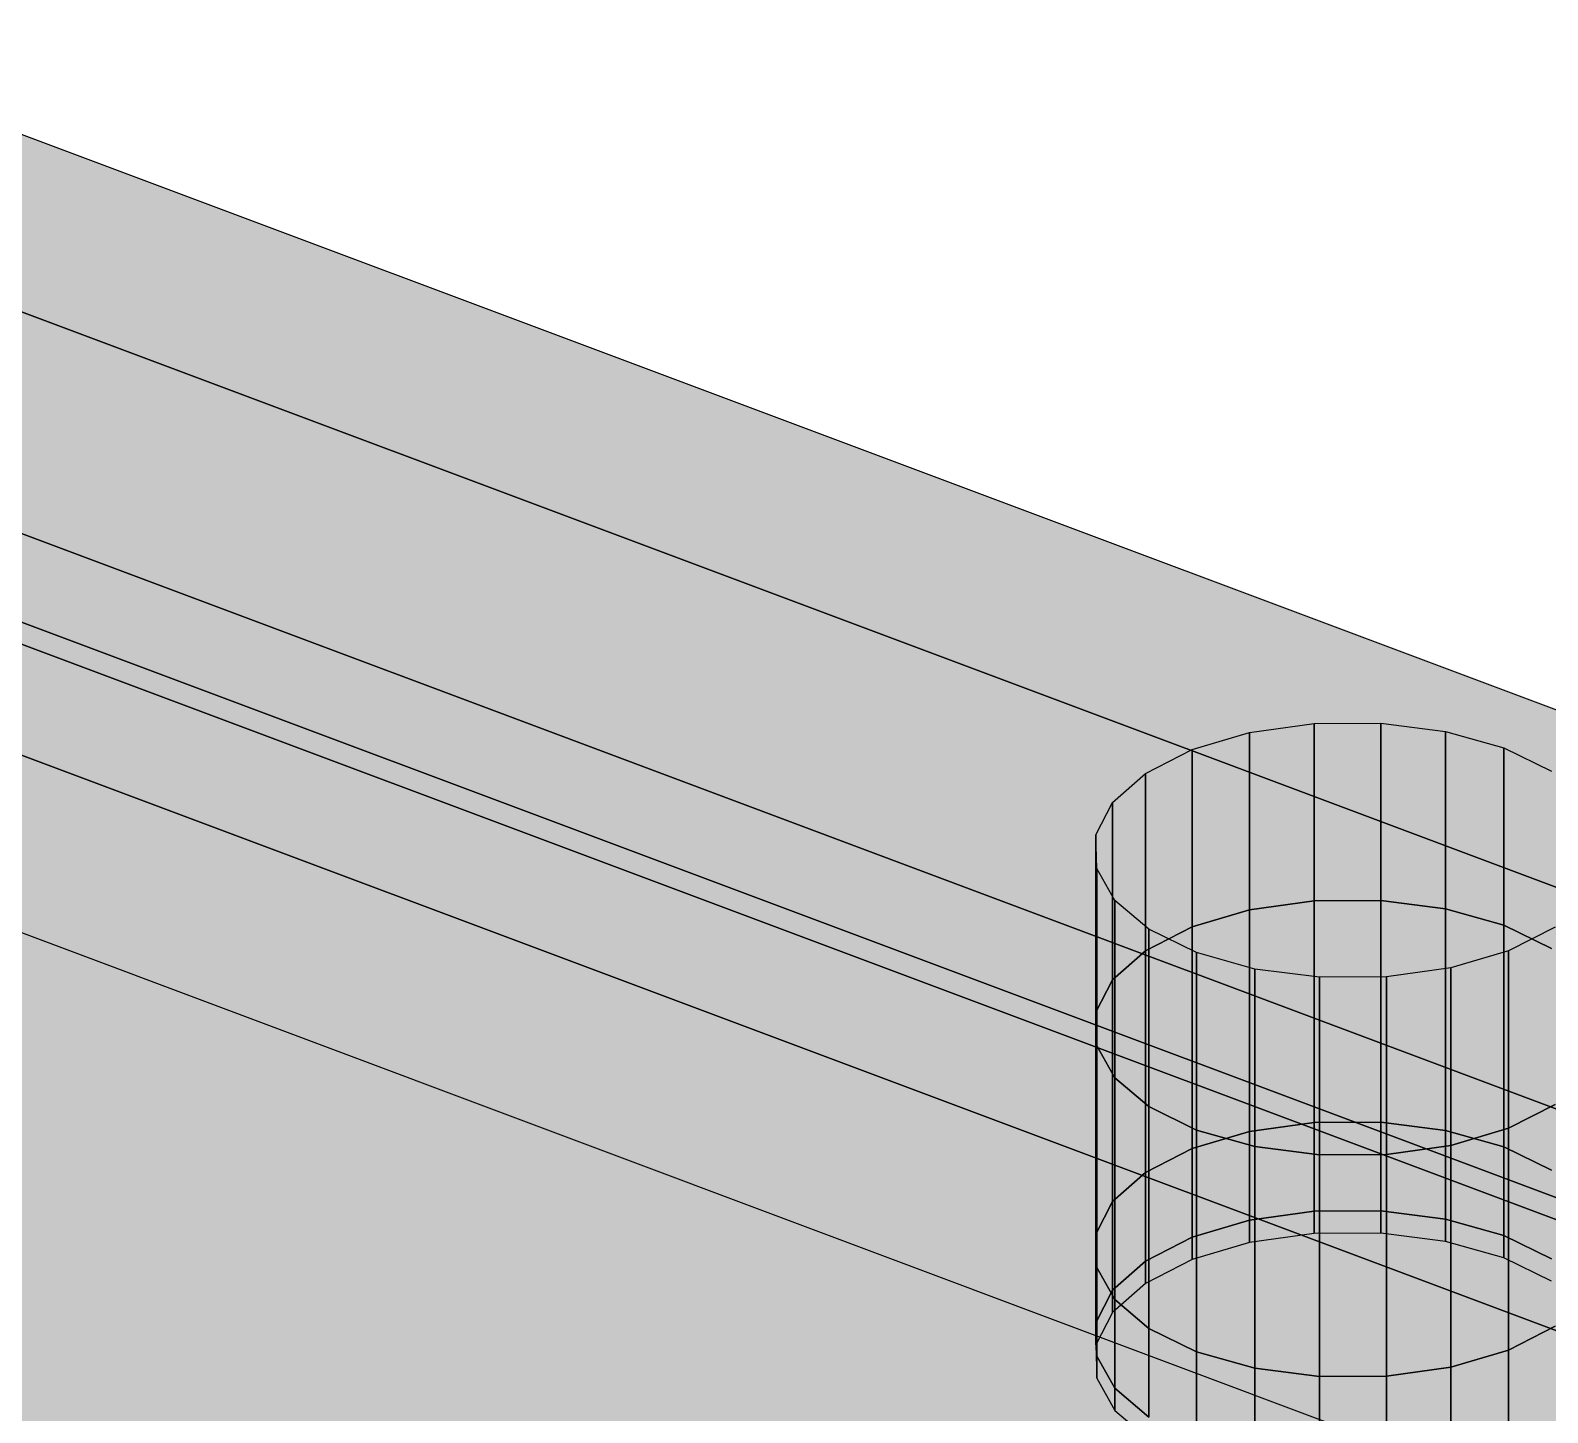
# Model space of a CAD drawing. Header units: millimetres. Extents: x 50 to 612415, y 2 to 4150.
# Drawn here: x 482450.55 to 482497.4, y 2218.39 to 2261.08 of the extents above; entities that cross this region are included whole.
import ezdxf

# ---------------------------------------------------------------- set-up
doc = ezdxf.new("R2010")
doc.units = ezdxf.units.MM
doc.layers.add('HATCH', color=8, linetype='Continuous', lineweight=9)
doc.layers.add('OUTLINE', color=7, linetype='Continuous', lineweight=25)

msp = doc.modelspace()

# ---------------------------------------------------------------- hatches: boundary and pattern name
at = {"layer": 'HATCH', "true_color": 0xccae87}
for points in [[(482182.724, 2358.201), (482245.54, 2332.866), (482496.048, 2238.926)], [(482182.724, 2358.201), (482496.048, 2238.926), (483257.691, 1953.309)], [(482562.28, 2215.867), (482182.724, 2358.201), (483508.199, 1859.369)], [(482182.724, 2358.201), (483257.691, 1953.309), (483508.199, 1859.369)], [(482182.724, 2352.723), (482245.54, 2327.387), (482496.048, 2233.447)], [(482496.048, 2233.447), (482245.54, 2327.387), (482182.724, 2352.723)], [(482182.724, 2352.723), (482496.048, 2233.447), (483257.691, 1947.831)], [(483257.691, 1947.831), (482496.048, 2233.447), (482182.724, 2352.723)], [(482562.28, 2210.389), (482182.724, 2352.723), (483508.199, 1853.89)], [(483508.199, 1853.89), (482182.724, 2352.723), (482562.28, 2210.389)], [(482182.724, 2352.723), (483257.691, 1947.831), (483508.199, 1853.89)], [(483508.199, 1853.89), (483257.691, 1947.831), (482182.724, 2352.723)], [(482182.724, 2345.875), (482245.54, 2320.539), (482496.048, 2226.599)], [(482496.048, 2226.599), (482245.54, 2320.539), (482182.724, 2345.875)], [(482182.724, 2345.875), (482496.048, 2226.599), (483257.691, 1940.983)], [(483257.691, 1940.983), (482496.048, 2226.599), (482182.724, 2345.875)], [(482562.28, 2203.541), (482182.724, 2345.875), (483508.199, 1847.042)], [(483508.199, 1847.042), (482182.724, 2345.875), (482562.28, 2203.541)], [(482182.724, 2345.875), (483257.691, 1940.983), (483508.199, 1847.042)], [(483508.199, 1847.042), (483257.691, 1940.983), (482182.724, 2345.875)], [(482496.048, 2223.86), (482245.54, 2317.8), (482182.724, 2343.136)], [(482562.28, 2200.802), (482182.724, 2343.136), (482245.54, 2317.8)], [(483257.691, 1938.243), (482496.048, 2223.86), (482182.724, 2343.136)], [(483508.199, 1844.303), (482182.724, 2343.136), (482562.28, 2200.802)], [(483508.199, 1844.303), (483257.691, 1938.243), (482182.724, 2343.136)], [(482562.28, 2200.117), (482182.724, 2342.451), (482163.373, 2152.516)], [(482245.54, 2317.115), (482182.724, 2342.451), (482562.28, 2200.117)], [(482562.28, 2196.693), (482182.724, 2339.027), (482163.373, 2149.092)], [(482163.373, 2149.092), (482182.724, 2339.027), (482562.28, 2196.693)], [(482163.373, 2143.613), (482182.724, 2333.548), (482562.28, 2191.215)], [(482245.54, 2332.866), (482247.016, 2332.144), (482496.048, 2238.926)], [(482247.016, 2332.144), (482248.068, 2331.256), (482496.048, 2238.926)], [(482248.068, 2331.256), (482248.624, 2330.262), (482496.048, 2238.926)], [(482248.624, 2330.262), (482248.646, 2329.23), (482496.048, 2238.926)], [(482248.646, 2329.23), (482248.134, 2328.23), (482496.048, 2238.926)], [(482248.134, 2328.23), (482247.122, 2327.331), (482484.977, 2238.135)], [(482248.134, 2328.23), (482490.185, 2239.677), (482492.249, 2239.688)], [(482248.134, 2328.23), (482492.249, 2239.688), (482494.249, 2239.432)], [(482248.134, 2328.23), (482488.197, 2239.398), (482490.185, 2239.677)], [(482248.134, 2328.23), (482494.249, 2239.432), (482496.048, 2238.926)], [(482248.134, 2328.23), (482486.421, 2238.873), (482488.197, 2239.398)], [(482248.134, 2328.23), (482484.977, 2238.135), (482486.421, 2238.873)], [(482245.54, 2327.387), (482247.016, 2326.666), (482496.048, 2233.447)], [(482496.048, 2233.447), (482247.016, 2326.666), (482245.54, 2327.387)], [(482483.965, 2237.235), (482247.122, 2327.331), (482245.678, 2326.593)], [(482483.965, 2237.235), (482484.977, 2238.135), (482247.122, 2327.331)], [(482483.965, 2237.235), (482237.85, 2326.034), (482236.051, 2326.54)], [(482483.453, 2236.235), (482483.965, 2237.235), (482236.051, 2326.54)], [(482483.475, 2235.203), (482483.453, 2236.235), (482236.051, 2326.54)], [(482484.031, 2234.209), (482483.475, 2235.203), (482236.051, 2326.54)], [(482485.083, 2233.321), (482484.031, 2234.209), (482236.051, 2326.54)], [(482486.559, 2232.6), (482485.083, 2233.321), (482236.051, 2326.54)], [(482486.559, 2232.6), (482236.051, 2326.54), (483589.466, 1560.596)], [(482483.965, 2237.235), (482245.678, 2326.593), (482243.902, 2326.067)], [(482247.016, 2326.666), (482248.068, 2325.778), (482496.048, 2233.447)], [(482496.048, 2233.447), (482248.068, 2325.778), (482247.016, 2326.666)], [(482483.965, 2237.235), (482239.85, 2325.778), (482237.85, 2326.034)], [(482483.965, 2237.235), (482243.902, 2326.067), (482241.914, 2325.789)], [(482483.965, 2237.235), (482241.914, 2325.789), (482239.85, 2325.778)], [(482248.068, 2325.778), (482248.624, 2324.784), (482496.048, 2233.447)], [(482496.048, 2233.447), (482248.624, 2324.784), (482248.068, 2325.778)], [(482248.624, 2324.784), (482248.646, 2323.751), (482496.048, 2233.447)], [(482496.048, 2233.447), (482248.646, 2323.751), (482248.624, 2324.784)], [(482248.646, 2323.751), (482248.134, 2322.752), (482496.048, 2233.447)], [(482496.048, 2233.447), (482248.134, 2322.752), (482248.646, 2323.751)], [(482248.134, 2322.752), (482247.122, 2321.852), (482484.977, 2232.656)], [(482484.977, 2232.656), (482247.122, 2321.852), (482248.134, 2322.752)], [(482248.134, 2322.752), (482490.185, 2234.198), (482492.249, 2234.209)], [(482492.249, 2234.209), (482490.185, 2234.198), (482248.134, 2322.752)], [(482248.134, 2322.752), (482492.249, 2234.209), (482494.249, 2233.953)], [(482494.249, 2233.953), (482492.249, 2234.209), (482248.134, 2322.752)], [(482248.134, 2322.752), (482488.197, 2233.92), (482490.185, 2234.198)], [(482490.185, 2234.198), (482488.197, 2233.92), (482248.134, 2322.752)], [(482248.134, 2322.752), (482494.249, 2233.953), (482496.048, 2233.447)], [(482496.048, 2233.447), (482494.249, 2233.953), (482248.134, 2322.752)], [(482248.134, 2322.752), (482486.421, 2233.394), (482488.197, 2233.92)], [(482488.197, 2233.92), (482486.421, 2233.394), (482248.134, 2322.752)], [(482248.134, 2322.752), (482484.977, 2232.656), (482486.421, 2233.394)], [(482486.421, 2233.394), (482484.977, 2232.656), (482248.134, 2322.752)], [(482483.965, 2231.757), (482247.122, 2321.852), (482245.678, 2321.114)], [(482245.678, 2321.114), (482247.122, 2321.852), (482483.965, 2231.757)], [(482483.965, 2231.757), (482484.977, 2232.656), (482247.122, 2321.852)], [(482247.122, 2321.852), (482484.977, 2232.656), (482483.965, 2231.757)], [(482483.965, 2231.757), (482237.85, 2320.555), (482236.051, 2321.061)], [(482236.051, 2321.061), (482237.85, 2320.555), (482483.965, 2231.757)], [(482483.453, 2230.757), (482483.965, 2231.757), (482236.051, 2321.061)], [(482236.051, 2321.061), (482483.965, 2231.757), (482483.453, 2230.757)], [(482483.475, 2229.725), (482483.453, 2230.757), (482236.051, 2321.061)], [(482236.051, 2321.061), (482483.453, 2230.757), (482483.475, 2229.725)], [(482484.031, 2228.731), (482483.475, 2229.725), (482236.051, 2321.061)], [(482236.051, 2321.061), (482483.475, 2229.725), (482484.031, 2228.731)], [(482485.083, 2227.843), (482484.031, 2228.731), (482236.051, 2321.061)], [(482236.051, 2321.061), (482484.031, 2228.731), (482485.083, 2227.843)], [(482486.559, 2227.121), (482485.083, 2227.843), (482236.051, 2321.061)], [(482236.051, 2321.061), (482485.083, 2227.843), (482486.559, 2227.121)], [(482486.559, 2227.121), (482236.051, 2321.061), (483224.501, 1767.167)], [(483589.466, 1555.118), (482236.051, 2321.061), (482486.559, 2227.121)], [(482483.965, 2231.757), (482245.678, 2321.114), (482243.902, 2320.589)], [(482243.902, 2320.589), (482245.678, 2321.114), (482483.965, 2231.757)], [(482483.965, 2231.757), (482239.85, 2320.299), (482237.85, 2320.555)], [(482237.85, 2320.555), (482239.85, 2320.299), (482483.965, 2231.757)], [(482483.965, 2231.757), (482241.914, 2320.31), (482239.85, 2320.299)], [(482239.85, 2320.299), (482241.914, 2320.31), (482483.965, 2231.757)], [(482483.965, 2231.757), (482243.902, 2320.589), (482241.914, 2320.31)], [(482241.914, 2320.31), (482243.902, 2320.589), (482483.965, 2231.757)], [(482245.54, 2320.539), (482247.016, 2319.818), (482496.048, 2226.599)], [(482496.048, 2226.599), (482247.016, 2319.818), (482245.54, 2320.539)], [(482247.016, 2319.818), (482248.068, 2318.929), (482496.048, 2226.599)], [(482496.048, 2226.599), (482248.068, 2318.929), (482247.016, 2319.818)], [(482248.068, 2318.929), (482248.624, 2317.936), (482496.048, 2226.599)], [(482496.048, 2226.599), (482248.624, 2317.936), (482248.068, 2318.929)], [(482248.624, 2317.936), (482248.646, 2316.903), (482496.048, 2226.599)], [(482496.048, 2226.599), (482248.646, 2316.903), (482248.624, 2317.936)], [(482496.048, 2223.86), (482247.016, 2317.078), (482245.54, 2317.8)], [(482562.28, 2200.802), (482245.54, 2317.8), (482247.016, 2317.078)], [(482247.016, 2316.394), (482245.54, 2317.115), (482562.28, 2200.117)], [(482496.048, 2223.86), (482248.068, 2316.19), (482247.016, 2317.078)], [(482562.28, 2200.802), (482247.016, 2317.078), (482248.068, 2316.19)], [(482248.646, 2316.903), (482248.134, 2315.904), (482496.048, 2226.599)], [(482496.048, 2226.599), (482248.134, 2315.904), (482248.646, 2316.903)], [(482248.068, 2315.505), (482247.016, 2316.394), (482562.28, 2200.117)], [(482496.048, 2223.86), (482248.624, 2315.196), (482248.068, 2316.19)], [(482562.28, 2200.802), (482248.068, 2316.19), (482248.624, 2315.196)], [(482248.134, 2315.904), (482247.122, 2315.004), (482484.977, 2225.808)], [(482484.977, 2225.808), (482247.122, 2315.004), (482248.134, 2315.904)], [(482248.134, 2315.904), (482490.185, 2227.35), (482492.249, 2227.361)], [(482492.249, 2227.361), (482490.185, 2227.35), (482248.134, 2315.904)], [(482248.134, 2315.904), (482492.249, 2227.361), (482494.249, 2227.105)], [(482494.249, 2227.105), (482492.249, 2227.361), (482248.134, 2315.904)], [(482248.134, 2315.904), (482488.197, 2227.072), (482490.185, 2227.35)], [(482490.185, 2227.35), (482488.197, 2227.072), (482248.134, 2315.904)], [(482248.134, 2315.904), (482494.249, 2227.105), (482496.048, 2226.599)], [(482496.048, 2226.599), (482494.249, 2227.105), (482248.134, 2315.904)], [(482248.134, 2315.904), (482486.421, 2226.546), (482488.197, 2227.072)], [(482488.197, 2227.072), (482486.421, 2226.546), (482248.134, 2315.904)], [(482248.134, 2315.904), (482484.977, 2225.808), (482486.421, 2226.546)], [(482486.421, 2226.546), (482484.977, 2225.808), (482248.134, 2315.904)], [(482248.624, 2314.511), (482248.068, 2315.505), (482562.28, 2200.117)], [(482496.048, 2223.86), (482248.646, 2314.164), (482248.624, 2315.196)], [(482562.28, 2200.802), (482248.624, 2315.196), (482248.646, 2314.164)], [(482483.965, 2224.909), (482247.122, 2315.004), (482245.678, 2314.266)], [(482245.678, 2314.266), (482247.122, 2315.004), (482483.965, 2224.909)], [(482483.965, 2224.909), (482484.977, 2225.808), (482247.122, 2315.004)], [(482247.122, 2315.004), (482484.977, 2225.808), (482483.965, 2224.909)], [(482483.965, 2224.909), (482237.85, 2313.707), (482236.051, 2314.213)], [(482236.051, 2314.213), (482237.85, 2313.707), (482483.965, 2224.909)], [(482483.453, 2223.909), (482483.965, 2224.909), (482236.051, 2314.213)], [(482236.051, 2314.213), (482483.965, 2224.909), (482483.453, 2223.909)], [(482483.475, 2222.877), (482483.453, 2223.909), (482236.051, 2314.213)], [(482236.051, 2314.213), (482483.453, 2223.909), (482483.475, 2222.877)], [(482484.031, 2221.883), (482483.475, 2222.877), (482236.051, 2314.213)], [(482236.051, 2314.213), (482483.475, 2222.877), (482484.031, 2221.883)], [(482485.083, 2220.995), (482484.031, 2221.883), (482236.051, 2314.213)], [(482236.051, 2314.213), (482484.031, 2221.883), (482485.083, 2220.995)], [(482486.559, 2220.273), (482485.083, 2220.995), (482236.051, 2314.213)], [(482236.051, 2314.213), (482485.083, 2220.995), (482486.559, 2220.273)], [(482486.559, 2220.273), (482236.051, 2314.213), (483224.501, 1760.319)], [(483224.501, 1760.319), (482236.051, 2314.213), (482486.559, 2220.273)], [(482483.965, 2224.909), (482245.678, 2314.266), (482243.902, 2313.74)], [(482243.902, 2313.74), (482245.678, 2314.266), (482483.965, 2224.909)], [(482248.646, 2314.164), (482248.134, 2313.164), (482496.048, 2223.86)], [(482496.048, 2223.86), (482248.134, 2313.164), (482248.646, 2314.164)], [(482248.646, 2313.479), (482248.624, 2314.511), (482562.28, 2200.117)], [(482562.28, 2200.802), (482248.646, 2314.164), (482496.048, 2223.86)], [(482483.965, 2224.909), (482239.85, 2313.451), (482237.85, 2313.707)], [(482237.85, 2313.707), (482239.85, 2313.451), (482483.965, 2224.909)], [(482483.965, 2224.909), (482243.902, 2313.74), (482241.914, 2313.462)], [(482241.914, 2313.462), (482243.902, 2313.74), (482483.965, 2224.909)], [(482483.965, 2224.909), (482241.914, 2313.462), (482239.85, 2313.451)], [(482239.85, 2313.451), (482241.914, 2313.462), (482483.965, 2224.909)], [(482496.048, 2223.175), (482248.134, 2312.48), (482248.646, 2313.479)], [(482496.048, 2223.175), (482248.646, 2313.479), (482562.28, 2200.117)], [(482248.134, 2313.164), (482247.122, 2312.265), (482484.977, 2223.069)], [(482484.977, 2223.069), (482247.122, 2312.265), (482248.134, 2313.164)], [(482248.134, 2313.164), (482490.185, 2224.611), (482492.249, 2224.622)], [(482492.249, 2224.622), (482490.185, 2224.611), (482248.134, 2313.164)], [(482248.134, 2313.164), (482492.249, 2224.622), (482494.249, 2224.366)], [(482494.249, 2224.366), (482492.249, 2224.622), (482248.134, 2313.164)], [(482248.134, 2313.164), (482488.197, 2224.333), (482490.185, 2224.611)], [(482490.185, 2224.611), (482488.197, 2224.333), (482248.134, 2313.164)], [(482248.134, 2313.164), (482494.249, 2224.366), (482496.048, 2223.86)], [(482496.048, 2223.86), (482494.249, 2224.366), (482248.134, 2313.164)], [(482248.134, 2313.164), (482486.421, 2223.807), (482488.197, 2224.333)], [(482488.197, 2224.333), (482486.421, 2223.807), (482248.134, 2313.164)], [(482248.134, 2313.164), (482484.977, 2223.069), (482486.421, 2223.807)], [(482486.421, 2223.807), (482484.977, 2223.069), (482248.134, 2313.164)], [(482484.977, 2222.384), (482247.122, 2311.58), (482248.134, 2312.48)], [(482492.249, 2223.937), (482490.185, 2223.926), (482248.134, 2312.48)], [(482494.249, 2223.681), (482492.249, 2223.937), (482248.134, 2312.48)], [(482490.185, 2223.926), (482488.197, 2223.648), (482248.134, 2312.48)], [(482496.048, 2223.175), (482494.249, 2223.681), (482248.134, 2312.48)], [(482488.197, 2223.648), (482486.421, 2223.122), (482248.134, 2312.48)], [(482486.421, 2223.122), (482484.977, 2222.384), (482248.134, 2312.48)], [(482483.965, 2222.17), (482247.122, 2312.265), (482245.678, 2311.527)], [(482245.678, 2311.527), (482247.122, 2312.265), (482483.965, 2222.17)], [(482483.965, 2222.17), (482484.977, 2223.069), (482247.122, 2312.265)], [(482247.122, 2312.265), (482484.977, 2223.069), (482483.965, 2222.17)], [(482483.965, 2222.17), (482237.85, 2310.968), (482236.051, 2311.474)], [(482236.051, 2311.474), (482237.85, 2310.968), (482483.965, 2222.17)], [(482483.453, 2221.17), (482483.965, 2222.17), (482236.051, 2311.474)], [(482236.051, 2311.474), (482483.965, 2222.17), (482483.453, 2221.17)], [(482483.475, 2220.138), (482483.453, 2221.17), (482236.051, 2311.474)], [(482236.051, 2311.474), (482483.453, 2221.17), (482483.475, 2220.138)], [(482484.031, 2219.144), (482483.475, 2220.138), (482236.051, 2311.474)], [(482236.051, 2311.474), (482483.475, 2220.138), (482484.031, 2219.144)], [(482485.083, 2218.256), (482484.031, 2219.144), (482236.051, 2311.474)], [(482236.051, 2311.474), (482484.031, 2219.144), (482485.083, 2218.256)], [(482486.559, 2217.534), (482485.083, 2218.256), (482236.051, 2311.474)], [(482236.051, 2311.474), (482485.083, 2218.256), (482486.559, 2217.534)], [(482486.559, 2217.534), (482236.051, 2311.474), (483224.501, 1757.58)], [(483224.501, 1757.58), (482236.051, 2311.474), (482486.559, 2217.534)], [(482483.965, 2222.17), (482245.678, 2311.527), (482243.902, 2311.001)], [(482243.902, 2311.001), (482245.678, 2311.527), (482483.965, 2222.17)], [(482245.678, 2310.842), (482247.122, 2311.58), (482483.965, 2221.485)], [(482247.122, 2311.58), (482484.977, 2222.384), (482483.965, 2221.485)], [(482483.965, 2222.17), (482239.85, 2310.712), (482237.85, 2310.968)], [(482237.85, 2310.968), (482239.85, 2310.712), (482483.965, 2222.17)], [(482483.965, 2222.17), (482243.902, 2311.001), (482241.914, 2310.723)], [(482241.914, 2310.723), (482243.902, 2311.001), (482483.965, 2222.17)], [(482236.051, 2310.789), (482237.85, 2310.283), (482483.965, 2221.485)], [(482236.051, 2310.789), (482483.965, 2221.485), (482483.453, 2220.485)], [(482236.051, 2310.789), (482483.453, 2220.485), (482483.475, 2219.453)], [(482236.051, 2310.789), (482483.475, 2219.453), (482484.031, 2218.459)], [(482236.051, 2310.789), (482484.031, 2218.459), (482485.083, 2217.571)], [(482236.051, 2310.789), (482485.083, 2217.571), (482486.559, 2216.849)], [(483224.501, 1756.895), (482236.051, 2310.789), (482486.559, 2216.849)], [(482483.965, 2222.17), (482241.914, 2310.723), (482239.85, 2310.712)], [(482239.85, 2310.712), (482241.914, 2310.723), (482483.965, 2222.17)], [(482243.902, 2310.316), (482245.678, 2310.842), (482483.965, 2221.485)], [(482237.85, 2310.283), (482239.85, 2310.027), (482483.965, 2221.485)], [(482239.85, 2310.027), (482241.914, 2310.038), (482483.965, 2221.485)], [(482241.914, 2310.038), (482243.902, 2310.316), (482483.965, 2221.485)], [(482496.048, 2238.926), (482497.523, 2238.204), (483257.691, 1953.309)], [(482496.048, 2233.447), (482497.523, 2232.725), (483257.691, 1947.831)], [(483257.691, 1947.831), (482497.523, 2232.725), (482496.048, 2233.447)], [(483245.609, 1951.619), (482497.629, 2233.39), (482496.186, 2232.653)], [(483245.609, 1951.619), (482496.186, 2232.653), (482494.409, 2232.127)], [(483245.609, 1951.619), (482488.358, 2232.093), (482486.559, 2232.6)], [(483245.096, 1950.619), (483245.609, 1951.619), (482486.559, 2232.6)], [(483245.119, 1949.587), (483245.096, 1950.619), (482486.559, 2232.6)], [(483245.675, 1948.593), (483245.119, 1949.587), (482486.559, 2232.6)], [(483246.727, 1947.705), (483245.675, 1948.593), (482486.559, 2232.6)], [(483248.203, 1946.983), (483246.727, 1947.705), (482486.559, 2232.6)], [(483248.203, 1946.983), (482486.559, 2232.6), (483589.466, 1560.596)], [(483245.609, 1951.619), (482490.357, 2231.837), (482488.358, 2232.093)], [(483245.609, 1951.619), (482492.421, 2231.849), (482490.357, 2231.837)], [(483245.609, 1951.619), (482494.409, 2232.127), (482492.421, 2231.849)], [(483245.609, 1946.14), (482497.629, 2227.912), (482496.186, 2227.174)], [(482496.186, 2227.174), (482497.629, 2227.912), (483245.609, 1946.14)], [(483245.609, 1946.14), (482488.358, 2226.615), (482486.559, 2227.121)], [(482486.559, 2227.121), (482488.358, 2226.615), (483245.609, 1946.14)], [(483245.096, 1945.141), (483245.609, 1946.14), (482486.559, 2227.121)], [(482486.559, 2227.121), (483245.609, 1946.14), (483245.096, 1945.141)], [(483245.119, 1944.109), (483245.096, 1945.141), (482486.559, 2227.121)], [(482486.559, 2227.121), (483245.096, 1945.141), (483245.119, 1944.109)], [(483245.675, 1943.115), (483245.119, 1944.109), (482486.559, 2227.121)], [(482486.559, 2227.121), (483245.119, 1944.109), (483245.675, 1943.115)], [(483246.727, 1942.226), (483245.675, 1943.115), (482486.559, 2227.121)], [(482486.559, 2227.121), (483245.675, 1943.115), (483246.727, 1942.226)], [(483248.203, 1941.505), (483246.727, 1942.226), (482486.559, 2227.121)], [(482486.559, 2227.121), (483246.727, 1942.226), (483248.203, 1941.505)], [(483248.203, 1941.505), (482486.559, 2227.121), (483224.501, 1767.167)], [(483589.466, 1555.118), (482486.559, 2227.121), (483248.203, 1941.505)], [(483245.609, 1946.14), (482496.186, 2227.174), (482494.409, 2226.648)], [(482494.409, 2226.648), (482496.186, 2227.174), (483245.609, 1946.14)], [(483245.609, 1946.14), (482490.357, 2226.359), (482488.358, 2226.615)], [(482488.358, 2226.615), (482490.357, 2226.359), (483245.609, 1946.14)], [(483245.609, 1946.14), (482494.409, 2226.648), (482492.421, 2226.37)], [(482492.421, 2226.37), (482494.409, 2226.648), (483245.609, 1946.14)], [(482496.048, 2226.599), (482497.523, 2225.877), (483257.691, 1940.983)], [(483257.691, 1940.983), (482497.523, 2225.877), (482496.048, 2226.599)], [(483245.609, 1946.14), (482492.421, 2226.37), (482490.357, 2226.359)], [(482490.357, 2226.359), (482492.421, 2226.37), (483245.609, 1946.14)], [(482562.28, 2200.802), (482496.048, 2223.86), (482497.523, 2223.138)], [(483257.691, 1938.243), (482497.523, 2223.138), (482496.048, 2223.86)], [(482497.523, 2222.453), (482496.048, 2223.175), (482562.28, 2200.117)], [(483245.609, 1939.292), (482497.629, 2221.064), (482496.186, 2220.326)], [(482496.186, 2220.326), (482497.629, 2221.064), (483245.609, 1939.292)], [(483245.609, 1939.292), (482488.358, 2219.767), (482486.559, 2220.273)], [(482486.559, 2220.273), (482488.358, 2219.767), (483245.609, 1939.292)], [(483245.096, 1938.293), (483245.609, 1939.292), (482486.559, 2220.273)], [(482486.559, 2220.273), (483245.609, 1939.292), (483245.096, 1938.293)], [(483245.119, 1937.261), (483245.096, 1938.293), (482486.559, 2220.273)], [(482486.559, 2220.273), (483245.096, 1938.293), (483245.119, 1937.261)], [(483245.675, 1936.267), (483245.119, 1937.261), (482486.559, 2220.273)], [(482486.559, 2220.273), (483245.119, 1937.261), (483245.675, 1936.267)], [(483246.727, 1935.378), (483245.675, 1936.267), (482486.559, 2220.273)], [(482486.559, 2220.273), (483245.675, 1936.267), (483246.727, 1935.378)], [(483248.203, 1934.657), (483246.727, 1935.378), (482486.559, 2220.273)], [(482486.559, 2220.273), (483246.727, 1935.378), (483248.203, 1934.657)], [(483248.203, 1934.657), (482486.559, 2220.273), (483224.501, 1760.319)], [(483224.501, 1760.319), (482486.559, 2220.273), (483248.203, 1934.657)], [(483245.609, 1939.292), (482496.186, 2220.326), (482494.409, 2219.8)], [(482494.409, 2219.8), (482496.186, 2220.326), (483245.609, 1939.292)], [(483245.609, 1939.292), (482490.357, 2219.511), (482488.358, 2219.767)], [(482488.358, 2219.767), (482490.357, 2219.511), (483245.609, 1939.292)], [(483245.609, 1939.292), (482492.421, 2219.522), (482490.357, 2219.511)], [(482490.357, 2219.511), (482492.421, 2219.522), (483245.609, 1939.292)], [(483245.609, 1939.292), (482494.409, 2219.8), (482492.421, 2219.522)], [(482492.421, 2219.522), (482494.409, 2219.8), (483245.609, 1939.292)]]:
    msp.add_hatch(color=43, dxfattribs=at).paths.add_polyline_path(points)
at = {"layer": 'HATCH', "true_color": 0xc0a47f}
for points in [[(482182.724, 2352.723), (482562.28, 2210.389), (482562.28, 2215.867), (482182.724, 2358.201)], [(482182.724, 2345.875), (482562.28, 2203.541), (482562.28, 2210.389), (482182.724, 2352.723)], [(482182.724, 2343.136), (482562.28, 2200.802), (482562.28, 2203.541), (482182.724, 2345.875)], [(482182.724, 2342.451), (482562.28, 2200.117), (482562.28, 2200.802), (482182.724, 2343.136)], [(482182.724, 2339.027), (482562.28, 2196.693), (482562.28, 2200.117), (482182.724, 2342.451)], [(482182.724, 2333.548), (482562.28, 2191.215), (482562.28, 2196.693), (482182.724, 2339.027)]]:
    msp.add_hatch(color=33, dxfattribs=at).paths.add_polyline_path(points)
at = {"layer": 'HATCH', "true_color": 0xc2a680}
for points in [[(482490.185, 2234.198), (482488.197, 2233.92), (482488.197, 2239.398), (482490.185, 2239.677)], [(482494.249, 2233.953), (482492.249, 2234.209), (482492.249, 2239.688), (482494.249, 2239.432)], [(482490.185, 2227.35), (482488.197, 2227.072), (482488.197, 2233.92), (482490.185, 2234.198)], [(482494.249, 2227.105), (482492.249, 2227.361), (482492.249, 2234.209), (482494.249, 2233.953)], [(482488.358, 2226.615), (482490.357, 2226.359), (482490.357, 2231.837), (482488.358, 2232.093)], [(482492.421, 2226.37), (482494.409, 2226.648), (482494.409, 2232.127), (482492.421, 2231.849)], [(482490.185, 2224.611), (482488.197, 2224.333), (482488.197, 2227.072), (482490.185, 2227.35)], [(482494.249, 2224.366), (482492.249, 2224.622), (482492.249, 2227.361), (482494.249, 2227.105)], [(482488.358, 2219.767), (482490.357, 2219.511), (482490.357, 2226.359), (482488.358, 2226.615)], [(482492.421, 2219.522), (482494.409, 2219.8), (482494.409, 2226.648), (482492.421, 2226.37)], [(482490.185, 2223.926), (482488.197, 2223.648), (482488.197, 2224.333), (482490.185, 2224.611)], [(482494.249, 2223.681), (482492.249, 2223.937), (482492.249, 2224.622), (482494.249, 2224.366)], [(482488.358, 2217.028), (482490.357, 2216.772), (482490.357, 2219.511), (482488.358, 2219.767)], [(482492.421, 2216.783), (482494.409, 2217.061), (482494.409, 2219.8), (482492.421, 2219.522)]]:
    msp.add_hatch(color=43, dxfattribs=at).paths.add_polyline_path(points)
at = {"layer": 'HATCH', "true_color": 0xc2a681}
for points in [[(482492.249, 2234.209), (482490.185, 2234.198), (482490.185, 2239.677), (482492.249, 2239.688)], [(482492.249, 2227.361), (482490.185, 2227.35), (482490.185, 2234.198), (482492.249, 2234.209)], [(482490.357, 2226.359), (482492.421, 2226.37), (482492.421, 2231.849), (482490.357, 2231.837)], [(482492.249, 2224.622), (482490.185, 2224.611), (482490.185, 2227.35), (482492.249, 2227.361)], [(482490.357, 2219.511), (482492.421, 2219.522), (482492.421, 2226.37), (482490.357, 2226.359)], [(482492.249, 2223.937), (482490.185, 2223.926), (482490.185, 2224.611), (482492.249, 2224.622)], [(482490.357, 2216.772), (482492.421, 2216.783), (482492.421, 2219.522), (482490.357, 2219.511)]]:
    msp.add_hatch(color=43, dxfattribs=at).paths.add_polyline_path(points)
at = {"layer": 'HATCH', "true_color": 0xc0a480}
for points in [[(482488.197, 2233.92), (482486.421, 2233.394), (482486.421, 2238.873), (482488.197, 2239.398)], [(482488.197, 2227.072), (482486.421, 2226.546), (482486.421, 2233.394), (482488.197, 2233.92)], [(482494.409, 2226.648), (482496.186, 2227.174), (482496.186, 2232.653), (482494.409, 2232.127)], [(482488.197, 2224.333), (482486.421, 2223.807), (482486.421, 2226.546), (482488.197, 2227.072)], [(482494.409, 2219.8), (482496.186, 2220.326), (482496.186, 2227.174), (482494.409, 2226.648)], [(482488.197, 2223.648), (482486.421, 2223.122), (482486.421, 2223.807), (482488.197, 2224.333)], [(482494.409, 2217.061), (482496.186, 2217.587), (482496.186, 2220.326), (482494.409, 2219.8)]]:
    msp.add_hatch(color=33, dxfattribs=at).paths.add_polyline_path(points)
at = {"layer": 'HATCH', "true_color": 0xc1a580}
for points in [[(482496.048, 2233.447), (482494.249, 2233.953), (482494.249, 2239.432), (482496.048, 2238.926)], [(482496.048, 2226.599), (482494.249, 2227.105), (482494.249, 2233.953), (482496.048, 2233.447)], [(482486.559, 2227.121), (482488.358, 2226.615), (482488.358, 2232.093), (482486.559, 2232.6)], [(482486.559, 2220.273), (482488.358, 2219.767), (482488.358, 2226.615), (482486.559, 2227.121)], [(482496.048, 2223.86), (482494.249, 2224.366), (482494.249, 2227.105), (482496.048, 2226.599)], [(482496.048, 2223.175), (482494.249, 2223.681), (482494.249, 2224.366), (482496.048, 2223.86)], [(482486.559, 2217.534), (482488.358, 2217.028), (482488.358, 2219.767), (482486.559, 2220.273)]]:
    msp.add_hatch(color=33, dxfattribs=at).paths.add_polyline_path(points)
at = {"layer": 'HATCH', "true_color": 0xbea37e}
for points in [[(482486.421, 2233.394), (482484.977, 2232.656), (482484.977, 2238.135), (482486.421, 2238.873)], [(482486.421, 2226.546), (482484.977, 2225.808), (482484.977, 2232.656), (482486.421, 2233.394)], [(482496.186, 2227.174), (482497.629, 2227.912), (482497.629, 2233.39), (482496.186, 2232.653)], [(482496.186, 2220.326), (482497.629, 2221.064), (482497.629, 2227.912), (482496.186, 2227.174)], [(482486.421, 2223.807), (482484.977, 2223.069), (482484.977, 2225.808), (482486.421, 2226.546)], [(482486.421, 2223.122), (482484.977, 2222.384), (482484.977, 2223.069), (482486.421, 2223.807)], [(482496.186, 2217.587), (482497.629, 2218.325), (482497.629, 2221.064), (482496.186, 2220.326)]]:
    msp.add_hatch(color=33, dxfattribs=at).paths.add_polyline_path(points)
at = {"layer": 'HATCH', "true_color": 0xbfa37e}
for points in [[(482497.523, 2232.725), (482496.048, 2233.447), (482496.048, 2238.926), (482497.523, 2238.204)], [(482485.083, 2227.843), (482486.559, 2227.121), (482486.559, 2232.6), (482485.083, 2233.321)], [(482497.523, 2225.877), (482496.048, 2226.599), (482496.048, 2233.447), (482497.523, 2232.725)], [(482485.083, 2220.995), (482486.559, 2220.273), (482486.559, 2227.121), (482485.083, 2227.843)], [(482497.523, 2223.138), (482496.048, 2223.86), (482496.048, 2226.599), (482497.523, 2225.877)], [(482497.523, 2222.453), (482496.048, 2223.175), (482496.048, 2223.86), (482497.523, 2223.138)], [(482485.083, 2218.256), (482486.559, 2217.534), (482486.559, 2220.273), (482485.083, 2220.995)]]:
    msp.add_hatch(color=33, dxfattribs=at).paths.add_polyline_path(points)
at = {"layer": 'HATCH', "true_color": 0xbca07c}
for points in [[(482484.977, 2232.656), (482483.965, 2231.757), (482483.965, 2237.235), (482484.977, 2238.135)], [(482484.977, 2225.808), (482483.965, 2224.909), (482483.965, 2231.757), (482484.977, 2232.656)], [(482484.977, 2223.069), (482483.965, 2222.17), (482483.965, 2224.909), (482484.977, 2225.808)], [(482484.977, 2222.384), (482483.965, 2221.485), (482483.965, 2222.17), (482484.977, 2223.069)]]:
    msp.add_hatch(color=33, dxfattribs=at).paths.add_polyline_path(points)
at = {"layer": 'HATCH', "true_color": 0xb99e7a}
for points in [[(482483.965, 2231.757), (482483.453, 2230.757), (482483.453, 2236.235), (482483.965, 2237.235)], [(482483.475, 2229.725), (482484.031, 2228.731), (482484.031, 2234.209), (482483.475, 2235.203)], [(482483.965, 2224.909), (482483.453, 2223.909), (482483.453, 2230.757), (482483.965, 2231.757)], [(482483.475, 2222.877), (482484.031, 2221.883), (482484.031, 2228.731), (482483.475, 2229.725)], [(482483.965, 2222.17), (482483.453, 2221.17), (482483.453, 2223.909), (482483.965, 2224.909)], [(482483.475, 2220.138), (482484.031, 2219.144), (482484.031, 2221.883), (482483.475, 2222.877)], [(482483.965, 2221.485), (482483.453, 2220.485), (482483.453, 2221.17), (482483.965, 2222.17)], [(482483.475, 2219.453), (482484.031, 2218.459), (482484.031, 2219.144), (482483.475, 2220.138)]]:
    msp.add_hatch(color=33, dxfattribs=at).paths.add_polyline_path(points)
at = {"layer": 'HATCH', "true_color": 0xb69b78}
for points in [[(482483.453, 2230.757), (482483.475, 2229.725), (482483.475, 2235.203), (482483.453, 2236.235)], [(482483.453, 2223.909), (482483.475, 2222.877), (482483.475, 2229.725), (482483.453, 2230.757)], [(482483.453, 2221.17), (482483.475, 2220.138), (482483.475, 2222.877), (482483.453, 2223.909)], [(482483.453, 2220.485), (482483.475, 2219.453), (482483.475, 2220.138), (482483.453, 2221.17)]]:
    msp.add_hatch(color=33, dxfattribs=at).paths.add_polyline_path(points)
at = {"layer": 'HATCH', "true_color": 0xbca17d}
for points in [[(482484.031, 2228.731), (482485.083, 2227.843), (482485.083, 2233.321), (482484.031, 2234.209)], [(482484.031, 2221.883), (482485.083, 2220.995), (482485.083, 2227.843), (482484.031, 2228.731)], [(482484.031, 2219.144), (482485.083, 2218.256), (482485.083, 2220.995), (482484.031, 2221.883)], [(482484.031, 2218.459), (482485.083, 2217.571), (482485.083, 2218.256), (482484.031, 2219.144)]]:
    msp.add_hatch(color=33, dxfattribs=at).paths.add_polyline_path(points)

# ---------------------------------------------------------------- linework, layer by layer
at = {"layer": 'OUTLINE', "color": 139, "true_color": 0x42544a}
for p, q in [((482562.28, 2215.867), (482182.724, 2358.201)), ((482562.28, 2215.867), (482182.724, 2358.201)), ((482562.28, 2210.389), (482182.724, 2352.723)), ((482182.724, 2352.723), (482562.28, 2210.389)), ((482562.28, 2210.389), (482182.724, 2352.723)), ((482182.724, 2352.723), (482562.28, 2210.389)), ((482562.28, 2203.541), (482182.724, 2345.875)), ((482182.724, 2345.875), (482562.28, 2203.541)), ((482562.28, 2203.541), (482182.724, 2345.875)), ((482182.724, 2345.875), (482562.28, 2203.541)), ((482562.28, 2200.802), (482182.724, 2343.136)), ((482562.28, 2200.802), (482182.724, 2343.136)), ((482182.724, 2343.136), (482562.28, 2200.802)), ((482182.724, 2343.136), (482562.28, 2200.802)), ((482182.724, 2342.451), (482562.28, 2200.117)), ((482562.28, 2200.117), (482182.724, 2342.451)), ((482182.724, 2342.451), (482562.28, 2200.117)), ((482562.28, 2200.117), (482182.724, 2342.451)), ((482562.28, 2196.693), (482182.724, 2339.027)), ((482182.724, 2339.027), (482562.28, 2196.693)), ((482562.28, 2196.693), (482182.724, 2339.027)), ((482182.724, 2339.027), (482562.28, 2196.693)), ((482182.724, 2333.548), (482562.28, 2191.215)), ((482182.724, 2333.548), (482562.28, 2191.215)), ((482488.197, 2239.398), (482490.185, 2239.677)), ((482488.197, 2239.398), (482490.185, 2239.677)), ((482490.185, 2239.677), (482492.249, 2239.688)), ((482490.185, 2239.677), (482492.249, 2239.688)), ((482490.185, 2234.198), (482490.185, 2239.677)), ((482490.185, 2239.677), (482490.185, 2234.198)), ((482492.249, 2239.688), (482494.249, 2239.432)), ((482492.249, 2239.688), (482492.249, 2234.209)), ((482492.249, 2234.209), (482492.249, 2239.688)), ((482492.249, 2239.688), (482494.249, 2239.432)), ((482486.421, 2238.873), (482488.197, 2239.398)), ((482486.421, 2238.873), (482488.197, 2239.398)), ((482488.197, 2233.92), (482488.197, 2239.398)), ((482488.197, 2239.398), (482488.197, 2233.92)), ((482494.249, 2239.432), (482496.048, 2238.926)), ((482494.249, 2239.432), (482494.249, 2233.953)), ((482494.249, 2233.953), (482494.249, 2239.432)), ((482494.249, 2239.432), (482496.048, 2238.926)), ((482484.977, 2238.135), (482486.421, 2238.873)), ((482484.977, 2238.135), (482486.421, 2238.873)), ((482486.421, 2233.394), (482486.421, 2238.873)), ((482486.421, 2238.873), (482486.421, 2233.394)), ((482496.048, 2238.926), (482496.048, 2233.447)), ((482496.048, 2233.447), (482496.048, 2238.926)), ((482496.048, 2238.926), (482497.523, 2238.204)), ((482496.048, 2238.926), (482497.523, 2238.204)), ((482483.965, 2237.235), (482484.977, 2238.135)), ((482483.965, 2237.235), (482484.977, 2238.135)), ((482484.977, 2232.656), (482484.977, 2238.135)), ((482484.977, 2238.135), (482484.977, 2232.656)), ((482483.453, 2236.235), (482483.965, 2237.235)), ((482483.453, 2236.235), (482483.965, 2237.235)), ((482483.965, 2231.757), (482483.965, 2237.235)), ((482483.965, 2237.235), (482483.965, 2231.757)), ((482483.475, 2235.203), (482483.453, 2236.235)), ((482483.453, 2230.757), (482483.453, 2236.235)), ((482483.475, 2235.203), (482483.453, 2236.235)), ((482483.453, 2236.235), (482483.453, 2230.757)), ((482484.031, 2234.209), (482483.475, 2235.203)), ((482483.475, 2229.725), (482483.475, 2235.203)), ((482484.031, 2234.209), (482483.475, 2235.203)), ((482483.475, 2235.203), (482483.475, 2229.725)), ((482485.083, 2233.321), (482484.031, 2234.209)), ((482484.031, 2228.731), (482484.031, 2234.209)), ((482485.083, 2233.321), (482484.031, 2234.209)), ((482484.031, 2234.209), (482484.031, 2228.731)), ((482488.197, 2233.92), (482490.185, 2234.198)), ((482490.185, 2234.198), (482488.197, 2233.92)), ((482488.197, 2233.92), (482490.185, 2234.198)), ((482490.185, 2234.198), (482488.197, 2233.92)), ((482490.185, 2234.198), (482492.249, 2234.209)), ((482492.249, 2234.209), (482490.185, 2234.198)), ((482490.185, 2234.198), (482492.249, 2234.209)), ((482492.249, 2234.209), (482490.185, 2234.198)), ((482490.185, 2227.35), (482490.185, 2234.198)), ((482490.185, 2234.198), (482490.185, 2227.35)), ((482492.249, 2234.209), (482494.249, 2233.953)), ((482494.249, 2233.953), (482492.249, 2234.209)), ((482492.249, 2234.209), (482492.249, 2227.361)), ((482492.249, 2227.361), (482492.249, 2234.209)), ((482492.249, 2234.209), (482494.249, 2233.953)), ((482494.249, 2233.953), (482492.249, 2234.209)), ((482486.421, 2233.394), (482488.197, 2233.92)), ((482488.197, 2233.92), (482486.421, 2233.394)), ((482486.421, 2233.394), (482488.197, 2233.92)), ((482488.197, 2233.92), (482486.421, 2233.394)), ((482488.197, 2227.072), (482488.197, 2233.92)), ((482488.197, 2233.92), (482488.197, 2227.072)), ((482494.249, 2233.953), (482496.048, 2233.447)), ((482496.048, 2233.447), (482494.249, 2233.953)), ((482494.249, 2233.953), (482494.249, 2227.105)), ((482494.249, 2227.105), (482494.249, 2233.953)), ((482494.249, 2233.953), (482496.048, 2233.447)), ((482496.048, 2233.447), (482494.249, 2233.953)), ((482484.977, 2232.656), (482486.421, 2233.394)), ((482486.421, 2233.394), (482484.977, 2232.656)), ((482484.977, 2232.656), (482486.421, 2233.394)), ((482486.421, 2233.394), (482484.977, 2232.656)), ((482486.559, 2232.6), (482485.083, 2233.321)), ((482485.083, 2227.843), (482485.083, 2233.321)), ((482486.559, 2232.6), (482485.083, 2233.321)), ((482485.083, 2233.321), (482485.083, 2227.843)), ((482486.421, 2226.546), (482486.421, 2233.394)), ((482486.421, 2233.394), (482486.421, 2226.546)), ((482496.048, 2233.447), (482496.048, 2226.599)), ((482496.048, 2226.599), (482496.048, 2233.447)), ((482496.048, 2233.447), (482497.523, 2232.725)), ((482497.523, 2232.725), (482496.048, 2233.447)), ((482496.048, 2233.447), (482497.523, 2232.725)), ((482497.523, 2232.725), (482496.048, 2233.447)), ((482497.629, 2233.39), (482496.186, 2232.653)), ((482497.629, 2233.39), (482496.186, 2232.653)), ((482483.965, 2231.757), (482484.977, 2232.656)), ((482484.977, 2232.656), (482483.965, 2231.757)), ((482483.965, 2231.757), (482484.977, 2232.656)), ((482484.977, 2232.656), (482483.965, 2231.757)), ((482484.977, 2225.808), (482484.977, 2232.656)), ((482484.977, 2232.656), (482484.977, 2225.808)), ((482496.186, 2232.653), (482494.409, 2232.127)), ((482496.186, 2232.653), (482494.409, 2232.127)), ((482496.186, 2232.653), (482496.186, 2227.174)), ((482496.186, 2227.174), (482496.186, 2232.653)), ((482486.559, 2227.121), (482486.559, 2232.6)), ((482488.358, 2232.093), (482486.559, 2232.6)), ((482486.559, 2232.6), (482486.559, 2227.121)), ((482488.358, 2232.093), (482486.559, 2232.6)), ((482483.453, 2230.757), (482483.965, 2231.757)), ((482483.965, 2231.757), (482483.453, 2230.757)), ((482483.453, 2230.757), (482483.965, 2231.757)), ((482483.965, 2231.757), (482483.453, 2230.757)), ((482483.965, 2224.909), (482483.965, 2231.757)), ((482483.965, 2231.757), (482483.965, 2224.909)), ((482488.358, 2226.615), (482488.358, 2232.093)), ((482490.357, 2231.837), (482488.358, 2232.093)), ((482488.358, 2232.093), (482488.358, 2226.615)), ((482490.357, 2231.837), (482488.358, 2232.093)), ((482492.421, 2231.849), (482490.357, 2231.837)), ((482492.421, 2231.849), (482490.357, 2231.837)), ((482490.357, 2226.359), (482490.357, 2231.837)), ((482490.357, 2231.837), (482490.357, 2226.359)), ((482494.409, 2232.127), (482492.421, 2231.849)), ((482494.409, 2232.127), (482492.421, 2231.849)), ((482492.421, 2231.849), (482492.421, 2226.37)), ((482492.421, 2226.37), (482492.421, 2231.849)), ((482494.409, 2232.127), (482494.409, 2226.648)), ((482494.409, 2226.648), (482494.409, 2232.127)), ((482483.475, 2229.725), (482483.453, 2230.757)), ((482483.453, 2230.757), (482483.475, 2229.725)), ((482483.453, 2223.909), (482483.453, 2230.757)), ((482483.475, 2229.725), (482483.453, 2230.757)), ((482483.453, 2230.757), (482483.453, 2223.909)), ((482483.453, 2230.757), (482483.475, 2229.725)), ((482484.031, 2228.731), (482483.475, 2229.725)), ((482483.475, 2229.725), (482484.031, 2228.731)), ((482483.475, 2222.877), (482483.475, 2229.725)), ((482484.031, 2228.731), (482483.475, 2229.725)), ((482483.475, 2229.725), (482483.475, 2222.877)), ((482483.475, 2229.725), (482484.031, 2228.731)), ((482485.083, 2227.843), (482484.031, 2228.731)), ((482484.031, 2228.731), (482485.083, 2227.843)), ((482484.031, 2221.883), (482484.031, 2228.731)), ((482485.083, 2227.843), (482484.031, 2228.731)), ((482484.031, 2228.731), (482484.031, 2221.883)), ((482484.031, 2228.731), (482485.083, 2227.843)), ((482486.559, 2227.121), (482485.083, 2227.843)), ((482485.083, 2227.843), (482486.559, 2227.121)), ((482485.083, 2220.995), (482485.083, 2227.843)), ((482486.559, 2227.121), (482485.083, 2227.843)), ((482485.083, 2227.843), (482485.083, 2220.995)), ((482485.083, 2227.843), (482486.559, 2227.121)), ((482497.629, 2227.912), (482496.186, 2227.174)), ((482496.186, 2227.174), (482497.629, 2227.912)), ((482497.629, 2227.912), (482496.186, 2227.174)), ((482496.186, 2227.174), (482497.629, 2227.912)), ((482486.421, 2226.546), (482488.197, 2227.072)), ((482488.197, 2227.072), (482486.421, 2226.546)), ((482486.421, 2226.546), (482488.197, 2227.072)), ((482488.197, 2227.072), (482486.421, 2226.546)), ((482486.559, 2220.273), (482486.559, 2227.121)), ((482488.358, 2226.615), (482486.559, 2227.121)), ((482486.559, 2227.121), (482486.559, 2220.273)), ((482486.559, 2227.121), (482488.358, 2226.615)), ((482488.358, 2226.615), (482486.559, 2227.121)), ((482486.559, 2227.121), (482488.358, 2226.615)), ((482488.197, 2227.072), (482490.185, 2227.35)), ((482490.185, 2227.35), (482488.197, 2227.072)), ((482488.197, 2227.072), (482490.185, 2227.35)), ((482490.185, 2227.35), (482488.197, 2227.072)), ((482488.197, 2224.333), (482488.197, 2227.072)), ((482488.197, 2227.072), (482488.197, 2224.333)), ((482490.185, 2227.35), (482492.249, 2227.361)), ((482492.249, 2227.361), (482490.185, 2227.35)), ((482490.185, 2227.35), (482492.249, 2227.361)), ((482492.249, 2227.361), (482490.185, 2227.35)), ((482490.185, 2224.611), (482490.185, 2227.35)), ((482490.185, 2227.35), (482490.185, 2224.611)), ((482492.249, 2227.361), (482494.249, 2227.105)), ((482494.249, 2227.105), (482492.249, 2227.361)), ((482492.249, 2227.361), (482492.249, 2224.622)), ((482492.249, 2224.622), (482492.249, 2227.361)), ((482492.249, 2227.361), (482494.249, 2227.105)), ((482494.249, 2227.105), (482492.249, 2227.361)), ((482494.249, 2227.105), (482496.048, 2226.599)), ((482496.048, 2226.599), (482494.249, 2227.105)), ((482494.249, 2227.105), (482494.249, 2224.366)), ((482494.249, 2224.366), (482494.249, 2227.105)), ((482494.249, 2227.105), (482496.048, 2226.599)), ((482496.048, 2226.599), (482494.249, 2227.105)), ((482496.186, 2227.174), (482494.409, 2226.648)), ((482494.409, 2226.648), (482496.186, 2227.174)), ((482496.186, 2227.174), (482494.409, 2226.648)), ((482494.409, 2226.648), (482496.186, 2227.174)), ((482496.186, 2227.174), (482496.186, 2220.326)), ((482496.186, 2220.326), (482496.186, 2227.174)), ((482484.977, 2225.808), (482486.421, 2226.546)), ((482486.421, 2226.546), (482484.977, 2225.808)), ((482484.977, 2225.808), (482486.421, 2226.546)), ((482486.421, 2226.546), (482484.977, 2225.808)), ((482486.421, 2223.807), (482486.421, 2226.546)), ((482486.421, 2226.546), (482486.421, 2223.807)), ((482488.358, 2219.767), (482488.358, 2226.615)), ((482490.357, 2226.359), (482488.358, 2226.615)), ((482488.358, 2226.615), (482488.358, 2219.767)), ((482488.358, 2226.615), (482490.357, 2226.359)), ((482490.357, 2226.359), (482488.358, 2226.615)), ((482488.358, 2226.615), (482490.357, 2226.359)), ((482494.409, 2226.648), (482492.421, 2226.37)), ((482492.421, 2226.37), (482494.409, 2226.648)), ((482494.409, 2226.648), (482492.421, 2226.37)), ((482492.421, 2226.37), (482494.409, 2226.648)), ((482494.409, 2226.648), (482494.409, 2219.8)), ((482494.409, 2219.8), (482494.409, 2226.648)), ((482496.048, 2226.599), (482496.048, 2223.86)), ((482496.048, 2223.86), (482496.048, 2226.599)), ((482496.048, 2226.599), (482497.523, 2225.877)), ((482497.523, 2225.877), (482496.048, 2226.599)), ((482496.048, 2226.599), (482497.523, 2225.877)), ((482497.523, 2225.877), (482496.048, 2226.599)), ((482492.421, 2226.37), (482490.357, 2226.359)), ((482490.357, 2226.359), (482492.421, 2226.37)), ((482492.421, 2226.37), (482490.357, 2226.359)), ((482490.357, 2226.359), (482492.421, 2226.37)), ((482490.357, 2219.511), (482490.357, 2226.359)), ((482490.357, 2226.359), (482490.357, 2219.511)), ((482492.421, 2226.37), (482492.421, 2219.522)), ((482492.421, 2219.522), (482492.421, 2226.37)), ((482483.965, 2224.909), (482484.977, 2225.808)), ((482484.977, 2225.808), (482483.965, 2224.909)), ((482483.965, 2224.909), (482484.977, 2225.808)), ((482484.977, 2225.808), (482483.965, 2224.909)), ((482484.977, 2223.069), (482484.977, 2225.808)), ((482484.977, 2225.808), (482484.977, 2223.069)), ((482483.453, 2223.909), (482483.965, 2224.909)), ((482483.965, 2224.909), (482483.453, 2223.909)), ((482483.453, 2223.909), (482483.965, 2224.909)), ((482483.965, 2224.909), (482483.453, 2223.909)), ((482483.965, 2222.17), (482483.965, 2224.909)), ((482483.965, 2224.909), (482483.965, 2222.17)), ((482486.421, 2223.807), (482488.197, 2224.333)), ((482488.197, 2224.333), (482486.421, 2223.807)), ((482486.421, 2223.807), (482488.197, 2224.333)), ((482488.197, 2224.333), (482486.421, 2223.807)), ((482488.197, 2224.333), (482490.185, 2224.611)), ((482490.185, 2224.611), (482488.197, 2224.333)), ((482488.197, 2224.333), (482490.185, 2224.611)), ((482490.185, 2224.611), (482488.197, 2224.333)), ((482488.197, 2223.648), (482488.197, 2224.333)), ((482488.197, 2224.333), (482488.197, 2223.648)), ((482490.185, 2224.611), (482492.249, 2224.622)), ((482492.249, 2224.622), (482490.185, 2224.611)), ((482490.185, 2224.611), (482492.249, 2224.622)), ((482492.249, 2224.622), (482490.185, 2224.611)), ((482490.185, 2223.926), (482490.185, 2224.611)), ((482490.185, 2224.611), (482490.185, 2223.926)), ((482492.249, 2224.622), (482494.249, 2224.366)), ((482494.249, 2224.366), (482492.249, 2224.622)), ((482492.249, 2224.622), (482492.249, 2223.937)), ((482492.249, 2223.937), (482492.249, 2224.622)), ((482492.249, 2224.622), (482494.249, 2224.366)), ((482494.249, 2224.366), (482492.249, 2224.622)), ((482494.249, 2224.366), (482496.048, 2223.86)), ((482496.048, 2223.86), (482494.249, 2224.366)), ((482494.249, 2224.366), (482494.249, 2223.681)), ((482494.249, 2223.681), (482494.249, 2224.366)), ((482494.249, 2224.366), (482496.048, 2223.86)), ((482496.048, 2223.86), (482494.249, 2224.366)), ((482483.475, 2222.877), (482483.453, 2223.909)), ((482483.453, 2223.909), (482483.475, 2222.877)), ((482483.453, 2221.17), (482483.453, 2223.909)), ((482483.475, 2222.877), (482483.453, 2223.909)), ((482483.453, 2223.909), (482483.453, 2221.17)), ((482483.453, 2223.909), (482483.475, 2222.877)), ((482484.977, 2223.069), (482486.421, 2223.807)), ((482486.421, 2223.807), (482484.977, 2223.069)), ((482484.977, 2223.069), (482486.421, 2223.807)), ((482486.421, 2223.807), (482484.977, 2223.069)), ((482486.421, 2223.122), (482486.421, 2223.807)), ((482486.421, 2223.807), (482486.421, 2223.122)), ((482490.185, 2223.926), (482488.197, 2223.648)), ((482490.185, 2223.926), (482488.197, 2223.648)), ((482492.249, 2223.937), (482490.185, 2223.926)), ((482492.249, 2223.937), (482490.185, 2223.926)), ((482494.249, 2223.681), (482492.249, 2223.937)), ((482494.249, 2223.681), (482492.249, 2223.937)), ((482496.048, 2223.86), (482496.048, 2223.175)), ((482496.048, 2223.175), (482496.048, 2223.86)), ((482496.048, 2223.86), (482497.523, 2223.138)), ((482497.523, 2223.138), (482496.048, 2223.86)), ((482496.048, 2223.86), (482497.523, 2223.138)), ((482497.523, 2223.138), (482496.048, 2223.86)), ((482488.197, 2223.648), (482486.421, 2223.122)), ((482488.197, 2223.648), (482486.421, 2223.122)), ((482496.048, 2223.175), (482494.249, 2223.681)), ((482496.048, 2223.175), (482494.249, 2223.681)), ((482484.031, 2221.883), (482483.475, 2222.877)), ((482483.475, 2222.877), (482484.031, 2221.883)), ((482483.475, 2220.138), (482483.475, 2222.877)), ((482484.031, 2221.883), (482483.475, 2222.877)), ((482483.475, 2222.877), (482483.475, 2220.138)), ((482483.475, 2222.877), (482484.031, 2221.883)), ((482483.965, 2222.17), (482484.977, 2223.069)), ((482484.977, 2223.069), (482483.965, 2222.17)), ((482483.965, 2222.17), (482484.977, 2223.069)), ((482484.977, 2223.069), (482483.965, 2222.17)), ((482486.421, 2223.122), (482484.977, 2222.384)), ((482486.421, 2223.122), (482484.977, 2222.384)), ((482484.977, 2222.384), (482484.977, 2223.069)), ((482484.977, 2223.069), (482484.977, 2222.384)), ((482497.523, 2222.453), (482496.048, 2223.175)), ((482497.523, 2222.453), (482496.048, 2223.175)), ((482484.977, 2222.384), (482483.965, 2221.485)), ((482484.977, 2222.384), (482483.965, 2221.485)), ((482483.453, 2221.17), (482483.965, 2222.17)), ((482483.965, 2222.17), (482483.453, 2221.17)), ((482483.453, 2221.17), (482483.965, 2222.17)), ((482483.965, 2222.17), (482483.453, 2221.17)), ((482483.965, 2221.485), (482483.965, 2222.17)), ((482483.965, 2222.17), (482483.965, 2221.485)), ((482485.083, 2220.995), (482484.031, 2221.883)), ((482484.031, 2221.883), (482485.083, 2220.995)), ((482484.031, 2219.144), (482484.031, 2221.883)), ((482485.083, 2220.995), (482484.031, 2221.883)), ((482484.031, 2221.883), (482484.031, 2219.144)), ((482484.031, 2221.883), (482485.083, 2220.995)), ((482483.965, 2221.485), (482483.453, 2220.485)), ((482483.965, 2221.485), (482483.453, 2220.485)), ((482483.475, 2220.138), (482483.453, 2221.17)), ((482483.453, 2221.17), (482483.475, 2220.138)), ((482483.453, 2220.485), (482483.453, 2221.17)), ((482483.475, 2220.138), (482483.453, 2221.17)), ((482483.453, 2221.17), (482483.453, 2220.485)), ((482483.453, 2221.17), (482483.475, 2220.138)), ((482486.559, 2220.273), (482485.083, 2220.995)), ((482485.083, 2220.995), (482486.559, 2220.273)), ((482485.083, 2218.256), (482485.083, 2220.995)), ((482486.559, 2220.273), (482485.083, 2220.995)), ((482485.083, 2220.995), (482485.083, 2218.256)), ((482485.083, 2220.995), (482486.559, 2220.273)), ((482497.629, 2221.064), (482496.186, 2220.326)), ((482496.186, 2220.326), (482497.629, 2221.064)), ((482497.629, 2221.064), (482496.186, 2220.326)), ((482496.186, 2220.326), (482497.629, 2221.064)), ((482483.453, 2220.485), (482483.475, 2219.453)), ((482483.453, 2220.485), (482483.475, 2219.453)), ((482484.031, 2219.144), (482483.475, 2220.138)), ((482483.475, 2220.138), (482484.031, 2219.144)), ((482483.475, 2219.453), (482483.475, 2220.138)), ((482484.031, 2219.144), (482483.475, 2220.138)), ((482483.475, 2220.138), (482483.475, 2219.453)), ((482483.475, 2220.138), (482484.031, 2219.144)), ((482486.559, 2217.534), (482486.559, 2220.273)), ((482488.358, 2219.767), (482486.559, 2220.273)), ((482486.559, 2220.273), (482486.559, 2217.534)), ((482486.559, 2220.273), (482488.358, 2219.767)), ((482488.358, 2219.767), (482486.559, 2220.273)), ((482486.559, 2220.273), (482488.358, 2219.767)), ((482496.186, 2220.326), (482494.409, 2219.8)), ((482494.409, 2219.8), (482496.186, 2220.326)), ((482496.186, 2220.326), (482494.409, 2219.8)), ((482494.409, 2219.8), (482496.186, 2220.326)), ((482496.186, 2220.326), (482496.186, 2217.587)), ((482496.186, 2217.587), (482496.186, 2220.326)), ((482488.358, 2217.028), (482488.358, 2219.767)), ((482490.357, 2219.511), (482488.358, 2219.767)), ((482488.358, 2219.767), (482488.358, 2217.028)), ((482488.358, 2219.767), (482490.357, 2219.511)), ((482490.357, 2219.511), (482488.358, 2219.767)), ((482488.358, 2219.767), (482490.357, 2219.511)), ((482492.421, 2219.522), (482490.357, 2219.511)), ((482490.357, 2219.511), (482492.421, 2219.522)), ((482492.421, 2219.522), (482490.357, 2219.511)), ((482490.357, 2219.511), (482492.421, 2219.522)), ((482490.357, 2216.772), (482490.357, 2219.511)), ((482490.357, 2219.511), (482490.357, 2216.772)), ((482494.409, 2219.8), (482492.421, 2219.522)), ((482492.421, 2219.522), (482494.409, 2219.8)), ((482494.409, 2219.8), (482492.421, 2219.522)), ((482492.421, 2219.522), (482494.409, 2219.8)), ((482492.421, 2219.522), (482492.421, 2216.783)), ((482492.421, 2216.783), (482492.421, 2219.522)), ((482494.409, 2219.8), (482494.409, 2217.061)), ((482494.409, 2217.061), (482494.409, 2219.8)), ((482483.475, 2219.453), (482484.031, 2218.459)), ((482483.475, 2219.453), (482484.031, 2218.459)), ((482485.083, 2218.256), (482484.031, 2219.144)), ((482484.031, 2219.144), (482485.083, 2218.256)), ((482484.031, 2218.459), (482484.031, 2219.144)), ((482485.083, 2218.256), (482484.031, 2219.144)), ((482484.031, 2219.144), (482484.031, 2218.459)), ((482484.031, 2219.144), (482485.083, 2218.256)), ((482484.031, 2218.459), (482485.083, 2217.571)), ((482484.031, 2218.459), (482485.083, 2217.571))]:
    msp.add_line(p, q, dxfattribs=at)

doc.saveas('drawing.dxf')
